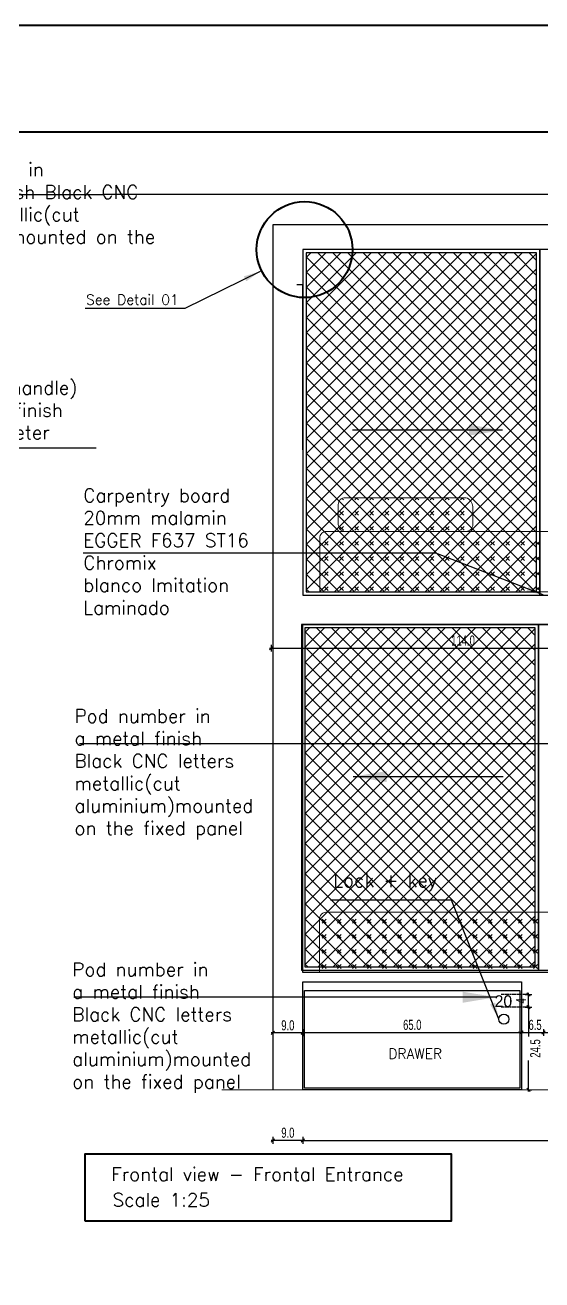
# Model space of a CAD drawing. Header units: millimetres. Extents: x 6676 to 14342, y 3639 to 5293.
# Drawn here: x 8233.2 to 8386.9, y 4909.9 to 5282.7 of the extents above; entities that cross this region are included whole.
import ezdxf

# ---------------------------------------------------------------- set-up
doc = ezdxf.new("R2010")
doc.units = ezdxf.units.MM
doc.linetypes.add('949-502A- XREF$0$HIDDEN', pattern=[0.375, 0.25, -0.125])
doc.linetypes.add('DASHED', pattern=[19.05, 12.7, -6.35])
doc.layers.get('DEFPOINTS').update_dxf_attribs({"color": 254})
doc.layers.add('1 - bed panels', color=170, linetype='Continuous', lineweight=9)
doc.layers.add('1 - plaster', color=1, linetype='Continuous', lineweight=9)
for name, color, linetype in [('A-Ceiling Color Navy', 156, 'DASHED'), ('A-dim-work', 8, 'Continuous'), ('A-VIEW-20', 1, 'Continuous')]:
    doc.layers.add(name, color=color, linetype=linetype)
doc.styles.add('ENGLISH', font='romans.shx', dxfattribs={"height": 2})
doc.styles.add('hebtovna', font='hebtovna', dxfattribs={"width": 0.7})
doc.styles.add('Recoleta bold', font='')
doc.styles.get("Standard").update_dxf_attribs({"font": 'arial.ttf'})
doc.styles.get('Recoleta bold').set_extended_font_data('Recoleta Alt Bold', bold=True)
doc.dimstyles.new('Copy of gl-D10', dxfattribs={"dimtxt": 2, "dimasz": 1, "dimexe": 1, "dimexo": 1, "dimgap": 1, "dimtad": 0, "dimdec": 1, "dimzin": 0, "dimdsep": 46, "dimtxsty": 'hebtovna', "dimblk": 'OBLIQUE', "dimblk1": 'OBLIQUE', "dimblk2": 'OBLIQUE', "dimcen": 0, "dimdle": 0.5, "dimclrd": 256, "dimclre": 256, "dimclrt": 256, "dimadec": 0, "dimazin": 0, "dimtfac": 0.05, "dimtdec": 1, "dimtix": 1, "dimtmove": 2, "dimatfit": 0, "dimfxl": 1, "dimfxlon": 1, "dimtvp": 0.75, "dimtolj": 1, "dimtzin": 0, "dimarcsym": 0})
doc.dimstyles.new('D-50', dxfattribs={"dimtxt": 11, "dimasz": 0.5, "dimexe": 0.2, "dimexo": 0, "dimgap": 0.8, "dimtad": 0, "dimdec": 0, "dimdsep": 46, "dimtxsty": 'Standard', "dimblk": 'ar11', "dimcen": 20, "dimdle": 0.1, "dimse1": 1, "dimse2": 1, "dimclrt": 2, "dimadec": 0, "dimazin": 0, "dimtfac": 1, "dimtdec": 0, "dimtix": 1, "dimtmove": 2, "dimatfit": 3, "dimfxl": 1, "dimtvp": 1, "dimtolj": 1, "dimlwd": -1, "dimlwe": -1, "dimarcsym": 0})

# ---------------------------------------------------------------- blocks, each defined once
blk = doc.blocks.new('ndhd')
at = {"layer": '1 - bed panels', "true_color": 0xc2c2c2}
h = blk.add_hatch(dxfattribs=at)
h.set_pattern_fill('CROSS', color=9, scale=0.5, angle=135)
h.set_pattern_definition([(135, (-154.6855, -22.06), (-4.490128, 4e-16), [1.5875, -4.7625]), (225, (-154.6855, -20.9375), (-4e-16, -4.490128), [1.5875, -4.7625])])
edge = h.paths.add_edge_path()
edge.add_line((271.25, 1403.97), (271.25, 1419.96))
edge.add_arc((269.25, 1419.96), 2, 0, 90)
edge.add_line((269.25, 1421.96), (73.66, 1421.96))
edge.add_arc((73.45, 1419.76), 2.21, 84.6061, 185.9412)
edge.add_line((71.25, 1419.53), (71.25, 1403.97))
edge.add_line((71.25, 1403.97), (271.25, 1403.97))
edge = h.paths.add_edge_path()
edge.add_line((227.75, 1431.96), (263.75, 1431.96))
edge.add_arc((263.75, 1429.96), 2, 0, 90, ccw=False)
edge.add_line((265.75, 1429.96), (265.75, 1423.96))
edge.add_arc((263.75, 1423.96), 2, -90, 0, ccw=False)
edge.add_line((263.75, 1421.96), (227.75, 1421.96))
edge.add_arc((227.75, 1423.96), 2, 180, 270, ccw=False)
edge.add_line((225.75, 1423.96), (225.76, 1429.32))
edge.add_arc((228.76, 1429.13), 3, 109.5912, 176.4134, ccw=False)
at = {"layer": '1 - bed panels', "color": 9, "true_color": 0xc2c2c2}
for points in [[(227.75, 1431.96), (263.75, 1431.96, -0.414214), (265.75, 1429.96), (265.75, 1423.96, -0.414214), (263.75, 1421.96), (227.75, 1421.96, -0.414214), (225.75, 1423.96), (225.76, 1429.32, -0.30012)], [(271.25, 1403.97), (271.25, 1419.96, 0.414214), (269.25, 1421.96), (73.66, 1421.96, 0.473419), (71.25, 1419.53), (71.25, 1403.97)]]:
    blk.add_lwpolyline(points, format="xyb", close=True, dxfattribs=at)
blk = doc.blocks.new('ar11')
for p, q in [((0, 14.887), (0, -14.887)), ((-4.243, -4.243), (4.243, 4.243)), ((-12.405, 0), (12.405, 0))]:
    blk.add_line(p, q)
blk = doc.blocks.new('_Oblique')
at = {"color": 0, "linetype": 'ByBlock', "lineweight": -2}
blk.add_line((-0.5, -0.5), (0.5, 0.5), dxfattribs=at)
blk = doc.blocks.new('*D216')
at = {"layer": 'A-dim-work', "color": 6, "lineweight": -2, "transparency": 16777216}
for p, q in [((8316.33, 4951.31), (8306.33, 4951.31)), ((8306.83, 4952.31), (8306.83, 4950.31)), ((8315.83, 4952.31), (8315.83, 4950.31))]:
    blk.add_line(p, q, dxfattribs=at)
at = {"layer": 'DEFPOINTS', "color": 0, "transparency": 16777216}
for p in [(8306.83, 5004.73), (8315.83, 5004.73), (8306.83, 4951.31)]:
    blk.add_point(p, dxfattribs=at)
at = {"layer": 'A-dim-work', "color": 6, "lineweight": -2, "transparency": 16777216, "rotation": 180}
blk.add_blockref('_Oblique', (8306.83, 4951.31), dxfattribs=at)
at = {"layer": 'A-dim-work', "color": 6, "lineweight": -2, "transparency": 16777216}
blk.add_blockref('_Oblique', (8315.83, 4951.31), dxfattribs=at)
at = {"layer": 'A-dim-work', "color": 6, "transparency": 16777216, "insert": (8311.33, 4953.56), "char_height": 3, "attachment_point": 5, "style": 'hebtovna'}
blk.add_mtext('\\A1;9.0', dxfattribs=at)
blk = doc.blocks.new('*D217')
at = {"layer": 'A-dim-work', "color": 6, "lineweight": -2, "transparency": 16777216}
for p, q in [((8315.33, 4951.31), (8527.33, 4951.31)), ((8315.83, 4952.31), (8315.83, 4950.31)), ((8526.83, 4952.31), (8526.83, 4950.31))]:
    blk.add_line(p, q, dxfattribs=at)
at = {"layer": 'DEFPOINTS', "color": 0, "transparency": 16777216}
for p in [(8315.83, 5011.6), (8526.83, 5011.6), (8526.83, 4951.31)]:
    blk.add_point(p, dxfattribs=at)
at = {"layer": 'A-dim-work', "color": 6, "lineweight": -2, "transparency": 16777216, "rotation": 180}
blk.add_blockref('_Oblique', (8315.83, 4951.31), dxfattribs=at)
at = {"layer": 'A-dim-work', "color": 6, "lineweight": -2, "transparency": 16777216}
blk.add_blockref('_Oblique', (8526.83, 4951.31), dxfattribs=at)
at = {"layer": 'A-dim-work', "color": 6, "transparency": 16777216, "insert": (8421.33, 4953.56), "char_height": 3, "attachment_point": 5, "style": 'hebtovna'}
blk.add_mtext('\\A1;211.0', dxfattribs=at)
blk = doc.blocks.new('*D218')
at = {"layer": 'A-dim-work', "color": 6, "lineweight": -2, "transparency": 16777216}
for p, q in [((8315.33, 4983.37), (8381.33, 4983.37)), ((8315.83, 4984.37), (8315.83, 4982.37)), ((8380.83, 4984.37), (8380.83, 4982.37))]:
    blk.add_line(p, q, dxfattribs=at)
at = {"layer": 'DEFPOINTS', "color": 0, "transparency": 16777216}
for p in [(8315.83, 4989.58), (8380.83, 4989.58), (8380.83, 4983.37)]:
    blk.add_point(p, dxfattribs=at)
at = {"layer": 'A-dim-work', "color": 6, "lineweight": -2, "transparency": 16777216, "rotation": 180}
blk.add_blockref('_Oblique', (8315.83, 4983.37), dxfattribs=at)
at = {"layer": 'A-dim-work', "color": 6, "lineweight": -2, "transparency": 16777216}
blk.add_blockref('_Oblique', (8380.83, 4983.37), dxfattribs=at)
at = {"layer": 'A-dim-work', "color": 6, "transparency": 16777216, "insert": (8348.33, 4985.62), "char_height": 3, "attachment_point": 5, "style": 'hebtovna'}
blk.add_mtext('\\A1;65.0', dxfattribs=at)
blk = doc.blocks.new('*D212')
at = {"layer": 'A-dim-work', "color": 6, "lineweight": -2, "transparency": 16777216}
for p, q in [((8380.83, 4983.37), (8379.83, 4983.37)), ((8380.83, 4984.37), (8380.83, 4982.37)), ((8380.83, 4983.37), (8387.33, 4983.37)), ((8387.33, 4984.37), (8387.33, 4982.37)), ((8387.33, 4983.37), (8388.33, 4983.37))]:
    blk.add_line(p, q, dxfattribs=at)
at = {"layer": 'DEFPOINTS', "color": 0, "transparency": 16777216}
for p in [(8380.83, 4989.58), (8387.33, 4989.58), (8387.33, 4983.37)]:
    blk.add_point(p, dxfattribs=at)
at = {"layer": 'A-dim-work', "color": 6, "lineweight": -2, "transparency": 16777216}
blk.add_blockref('_Oblique', (8380.83, 4983.37), dxfattribs=at)
at = {"layer": 'A-dim-work', "color": 6, "lineweight": -2, "transparency": 16777216, "rotation": 180}
blk.add_blockref('_Oblique', (8387.33, 4983.37), dxfattribs=at)
at = {"layer": 'A-dim-work', "color": 6, "transparency": 16777216, "insert": (8384.84, 4985.6), "char_height": 3, "attachment_point": 5, "style": 'hebtovna'}
blk.add_mtext('\\A1;6.5', dxfattribs=at)
blk = doc.blocks.new('*D213')
at = {"layer": 'A-dim-work', "color": 6, "lineweight": -2, "transparency": 16777216}
for p, q in [((8386.83, 4983.37), (8452.83, 4983.37)), ((8387.33, 4984.37), (8387.33, 4982.37)), ((8452.33, 4984.37), (8452.33, 4982.37))]:
    blk.add_line(p, q, dxfattribs=at)
at = {"layer": 'DEFPOINTS', "color": 0, "transparency": 16777216}
for p in [(8387.33, 4989.58), (8452.33, 4989.58), (8452.33, 4983.37)]:
    blk.add_point(p, dxfattribs=at)
at = {"layer": 'A-dim-work', "color": 6, "lineweight": -2, "transparency": 16777216, "rotation": 180}
blk.add_blockref('_Oblique', (8387.33, 4983.37), dxfattribs=at)
at = {"layer": 'A-dim-work', "color": 6, "lineweight": -2, "transparency": 16777216}
blk.add_blockref('_Oblique', (8452.33, 4983.37), dxfattribs=at)
at = {"layer": 'A-dim-work', "color": 6, "transparency": 16777216, "insert": (8419.83, 4985.62), "char_height": 3, "attachment_point": 5, "style": 'hebtovna'}
blk.add_mtext('\\A1;65.0', dxfattribs=at)
blk = doc.blocks.new('*D219')
at = {"layer": 'A-dim-work', "color": 6, "lineweight": -2, "transparency": 16777216}
for p, q in [((8316.33, 4983.22), (8306.33, 4983.22)), ((8306.83, 4984.22), (8306.83, 4982.22)), ((8315.83, 4984.22), (8315.83, 4982.22))]:
    blk.add_line(p, q, dxfattribs=at)
at = {"layer": 'DEFPOINTS', "color": 0, "transparency": 16777216}
for p in [(8306.83, 4985.39), (8315.83, 4985.53), (8306.83, 4983.22)]:
    blk.add_point(p, dxfattribs=at)
at = {"layer": 'A-dim-work', "color": 6, "lineweight": -2, "transparency": 16777216, "rotation": 180}
blk.add_blockref('_Oblique', (8306.83, 4983.22), dxfattribs=at)
at = {"layer": 'A-dim-work', "color": 6, "lineweight": -2, "transparency": 16777216}
blk.add_blockref('_Oblique', (8315.83, 4983.22), dxfattribs=at)
at = {"layer": 'A-dim-work', "color": 6, "transparency": 16777216, "insert": (8311.33, 4985.47), "char_height": 3, "attachment_point": 5, "style": 'hebtovna'}
blk.add_mtext('\\A1;9.0', dxfattribs=at)
blk = doc.blocks.new('*D242')
at = {"layer": 'A-dim-work', "color": 6, "lineweight": -2, "transparency": 16777216}
for p, q in [((8305.91, 5097.55), (8420.93, 5097.55)), ((8306.41, 5098.55), (8306.41, 5096.55)), ((8420.43, 5098.55), (8420.43, 5096.55))]:
    blk.add_line(p, q, dxfattribs=at)
at = {"layer": 'DEFPOINTS', "color": 0, "transparency": 16777216}
for p in [(8420.43, 5107.56), (8306.41, 5101.97), (8420.43, 5097.55)]:
    blk.add_point(p, dxfattribs=at)
at = {"layer": 'A-dim-work', "color": 6, "lineweight": -2, "transparency": 16777216, "rotation": 180}
blk.add_blockref('_Oblique', (8306.41, 5097.55), dxfattribs=at)
at = {"layer": 'A-dim-work', "color": 6, "lineweight": -2, "transparency": 16777216}
blk.add_blockref('_Oblique', (8420.43, 5097.55), dxfattribs=at)
at = {"layer": 'A-dim-work', "color": 6, "transparency": 16777216, "insert": (8363.42, 5099.8), "char_height": 3, "attachment_point": 5, "style": 'hebtovna'}
blk.add_mtext('\\A1;114.0', dxfattribs=at)
blk = doc.blocks.new('*D311')
at = {"layer": 'A-dim-work', "color": 6, "lineweight": -2, "transparency": 16777216}
for p, q in [((8381.91, 4994.67), (8383.91, 4994.67)), ((8382.91, 4990.35), (8382.91, 4995.17)), ((8381.91, 4990.85), (8383.91, 4990.85))]:
    blk.add_line(p, q, dxfattribs=at)
at = {"layer": 'DEFPOINTS', "color": 0, "transparency": 16777216}
for p in [(8375.59, 4994.67), (8382.91, 4994.67), (8375.55, 4990.85)]:
    blk.add_point(p, dxfattribs=at)
at = {"layer": 'A-dim-work', "color": 6, "lineweight": -2, "transparency": 16777216}
for p, rotation in [((8382.91, 4994.67), 90), ((8382.91, 4990.85), 270)]:
    blk.add_blockref('_Oblique', p, dxfattribs=dict(at, rotation=rotation))
at = {"layer": 'A-dim-work', "color": 6, "transparency": 16777216, "insert": (8380.66, 4992.76), "char_height": 3, "attachment_point": 5, "rotation": 90, "style": 'hebtovna'}
blk.add_mtext('\\A1;4', dxfattribs=at)
blk = doc.blocks.new('*D312')
at = {"layer": 'A-dim-work', "color": 6, "lineweight": -2, "transparency": 16777216}
for p, q in [((8382.91, 4991.35), (8382.91, 4982.15)), ((8382.91, 4990.85), (8383.91, 4990.85)), ((8382.91, 4965.86), (8382.91, 4975.06)), ((8382.91, 4966.36), (8383.91, 4966.36))]:
    blk.add_line(p, q, dxfattribs=at)
at = {"layer": 'DEFPOINTS', "color": 0, "transparency": 16777216}
for p in [(8382.91, 4990.85), (8382.91, 4966.36), (8382.91, 4966.36)]:
    blk.add_point(p, dxfattribs=at)
at = {"layer": 'A-dim-work', "color": 6, "lineweight": -2, "transparency": 16777216}
for p, rotation in [((8382.91, 4990.85), 90), ((8382.91, 4966.36), 270)]:
    blk.add_blockref('_Oblique', p, dxfattribs=dict(at, rotation=rotation))
at = {"layer": 'A-dim-work', "color": 6, "transparency": 16777216, "insert": (8384.91, 4978.61), "char_height": 3, "attachment_point": 5, "rotation": 90, "style": 'hebtovna'}
blk.add_mtext('\\A1;24.5', dxfattribs=at)

msp = doc.modelspace()

# ---------------------------------------------------------------- hatches: boundary and pattern name
at = {"layer": 'A-Ceiling Color Navy', "ltscale": 0.01}
h = msp.add_hatch(dxfattribs=at)
h.set_pattern_fill('ANSI37', color=251)
h.set_pattern_definition([(45, (191186.38, 118140.47), (-2.24506403, 2.24506403), []), (135, (191186.38, 118140.47), (-2.24506403, -2.24506403), [])])
h.paths.add_polyline_path([(8316.826, 5114.263), (8385.299, 5114.263), (8385.299, 5214.958), (8316.826, 5214.958)])
h = msp.add_hatch(dxfattribs=at)
h.set_pattern_fill('ANSI37', color=251)
h.set_pattern_definition([(45, (191185.962, 118029.0746), (-2.24506403, 2.24506403), []), (135, (191185.962, 118029.0746), (-2.24506403, -2.24506403), [])])
h.paths.add_polyline_path([(8316.408, 5002.868), (8384.881, 5002.868), (8384.881, 5103.563), (8316.408, 5103.563)])

# ---------------------------------------------------------------- linework, layer by layer
at = {"layer": '1 - plaster'}
for points in [[(8291.687, 4966.361), (8549.762, 4966.361)], [(8298.2, 4966.361), (8574.008, 4966.361)]]:
    msp.add_lwpolyline(points, dxfattribs=at)
at = {"layer": 'A-dim-work', "color": 6, "lineweight": 40, "ltscale": 20}
msp.add_line((7865.121, 5251.002), (8815.121, 5251.002), dxfattribs=at)
at = {"layer": 'A-dim-work', "linetype": '949-502A- XREF$0$HIDDEN'}
for p, q in [((8382.909, 4994.666), (8374.69, 4994.666)), ((8382.909, 4990.849), (8374.69, 4990.849))]:
    msp.add_line(p, q, dxfattribs=at)
at = {"layer": 'A-dim-work', "color": 6, "lineweight": 40, "ltscale": 20}
for points in [[(7865.121, 4570.166), (7865.121, 5282.666), (8815.121, 5282.666), (8815.121, 4570.166)], [(8250.991, 4927.421), (8360.005, 4927.421), (8360.005, 4947.225), (8250.991, 4947.225)]]:
    msp.add_lwpolyline(points, close=True, dxfattribs=at)
at = {"layer": 'A-dim-work'}
msp.add_lwpolyline([(8315.826, 5113.263), (8385.826, 5113.263)], dxfattribs=at)
at = {"layer": 'A-dim-work', "color": 6, "lineweight": 40, "ltscale": 20}
msp.add_circle((8316.299, 5215.958), 14.251, dxfattribs=at)
at = {"layer": 'A-VIEW-20'}
for p, q in [((8535.826, 5223.361), (8306.826, 5223.361)), ((8306.826, 5223.361), (8306.826, 4966.361)), ((8315.826, 5205.463), (8314.026, 5205.463)), ((8315.826, 5156.463), (8315.826, 5205.463))]:
    msp.add_line(p, q, dxfattribs=at)
for points in [[(8315.826, 5113.263), (8526.826, 5113.263), (8526.826, 5215.961), (8315.826, 5215.961)], [(8315.826, 5113.263), (8386.299, 5113.263), (8386.299, 5215.958), (8315.826, 5215.958)], [(8386.299, 5113.263), (8456.772, 5113.263), (8456.772, 5215.958), (8386.299, 5215.958)], [(8316.826, 5114.263), (8385.299, 5114.263), (8385.299, 5214.958), (8316.826, 5214.958)], [(8315.408, 5001.868), (8385.881, 5001.868), (8385.881, 5104.563), (8315.408, 5104.563)], [(8526.826, 5001.165), (8315.826, 5001.165), (8315.826, 5104.563), (8526.826, 5104.563)], [(8385.881, 5001.868), (8456.353, 5001.868), (8456.353, 5104.563), (8385.881, 5104.563)], [(8316.408, 5002.868), (8384.881, 5002.868), (8384.881, 5103.563), (8316.408, 5103.563)], [(8315.826, 4998.365), (8380.826, 4998.365), (8380.826, 4966.361), (8315.826, 4966.361)], [(8316.326, 4995.865), (8380.326, 4995.865), (8380.326, 4966.861), (8316.326, 4966.861)]]:
    msp.add_lwpolyline(points, close=True, dxfattribs=at)
msp.add_circle((8375.583, 4987.328), 1.5, dxfattribs=at)

# ---------------------------------------------------------------- block references
at = {"xscale": -1}
msp.add_blockref('ndhd', (8592.078, 3710.296), dxfattribs=at)
msp.add_blockref('ndhd', (8249.445, 3597.198))

# ---------------------------------------------------------------- texts
at = {"layer": 'A-dim-work', "color": 6, "lineweight": 40, "ltscale": 20, "style": 'ENGLISH'}
for s, width, gutter_width, heights, insert, char_height, attachment_point in [('Pod number in \\Pa metal finish Black CNC letters metallic(cut aluminium)mounted on the fixed panel', 82.1164, 0, [0], (8198.311, 5209.742), 4, 7), ('See Detail 01', 35.56143, 1, [25.96], (8278.862, 5199.593), 3, 9), ('\\pxql;Metal rod (handle)\\Pblack matt finish \\P1.5"in diameter', 55.23881, 1, [28.076], (8198.32, 5159.609), 4, 7), ('Carpentry board 20mm malamin EGGER{\\Fromans|c204; }F637 ST16{\\Fromans|c204; }Chromix blanco\\~Imitation Laminado{\\Fromans|c204; }', 66.47167, 1, [39.7], (8250.499, 5107.593), 4, 7), ('Pod number in \\Pa metal finish Black CNC letters metallic(cut aluminium)mounted on the fixed panel', 57.47982, 0, [0], (8247.913, 5040.721), 4, 7), ('\\pxql;Lock + key', 55.23881, 1, [24.84], (8380.073, 5025.241), 4, 9), ('Pod number in \\Pa metal finish Black CNC letters metallic(cut aluminium)mounted on the fixed panel', 57.47982, 0, [0], (8247.243, 4965.415), 4, 7), ('DRAWER', 17.42461, 300.452, [0], (8341.24, 4975.563), 3, 7), ('Frontal view - Frontal Entrance', 106.05378, 1, [0], (8258.846, 4943.238), 4, 1), ('Scale 1:25', 90.61171, 1, [0], (8259.203, 4935.633), 4, 1)]:
    msp.add_mtext_dynamic_manual_height_columns(s, width=width, gutter_width=gutter_width, heights=heights, dxfattribs=dict(at, insert=insert, char_height=char_height, attachment_point=attachment_point))
at = {"layer": 'A-VIEW-20', "insert": (8372.824, 4994.412), "char_height": 3.5, "attachment_point": 1, "line_spacing_factor": 0.771429, "style": 'Recoleta bold'}
msp.add_mtext_dynamic_manual_height_columns('{\\fRecoleta|b0|i0|c0|p2;20}', width=6.08288, gutter_width=50.625, heights=[0], dxfattribs=at)

# ---------------------------------------------------------------- dimensions: what is measured, and where the dimension line sits
at = {"layer": 'A-dim-work'}
for base, p1, p2, picture, middle in [((8420.427, 5097.548), (8306.408, 5101.966), (8420.427, 5107.563), '*D242', (8363.417, 5099.798)), ((8526.826, 4951.311), (8315.826, 5011.605), (8526.826, 5011.605), '*D217', (8421.326, 4953.561)), ((8306.826, 4951.311), (8315.826, 5004.73), (8306.826, 5004.73), '*D216', (8311.326, 4953.561)), ((8380.826, 4983.37), (8315.826, 4989.575), (8380.826, 4989.575), '*D218', (8348.326, 4985.62)), ((8452.326, 4983.37), (8387.326, 4989.575), (8452.326, 4989.575), '*D213', (8419.826, 4985.62)), ((8306.826, 4983.222), (8315.826, 4985.535), (8306.826, 4985.387), '*D219', (8311.326, 4985.472))]:
    dim = msp.add_linear_dim(base=base, p1=p1, p2=p2, dimstyle='Copy of gl-D10', override={"dimtxt": 3, "dimclrd": 6, "dimclre": 6, "dimclrt": 6}, dxfattribs=at)
    dim.commit()
    dim.dimension.update_dxf_attribs({"geometry": picture, "text_midpoint": middle})
dim = msp.add_linear_dim(base=(8382.909, 4994.666), p1=(8375.549, 4990.849), p2=(8375.586, 4994.666), angle=90, text='4', dimstyle='Copy of gl-D10', override={"dimtxt": 3, "dimclrd": 6, "dimclre": 6, "dimclrt": 6}, dxfattribs=at)
dim.commit()
dim.dimension.update_dxf_attribs({"geometry": '*D311', "text_midpoint": (8380.659, 4992.758)})
dim = msp.add_linear_dim(base=(8387.326, 4983.37), p1=(8380.826, 4989.575), p2=(8387.326, 4989.575), dimstyle='Copy of gl-D10', override={"dimtxt": 3, "dimclrd": 6, "dimclre": 6, "dimclrt": 6}, dxfattribs=at)
dim.commit()
dim.dimension.update_dxf_attribs({"geometry": '*D212', "text_midpoint": (8384.844, 4985.6), "dimtype": 160})
dim = msp.add_linear_dim(base=(8382.909, 4966.361), p1=(8382.909, 4990.849), p2=(8382.909, 4966.361), angle=90, dimstyle='Copy of gl-D10', override={"dimtxt": 3, "dimclrd": 6, "dimclre": 6, "dimclrt": 6}, dxfattribs=at)
dim.commit()
dim.dimension.update_dxf_attribs({"geometry": '*D312', "text_midpoint": (8384.91, 4978.605), "dimtype": 160})

# ---------------------------------------------------------------- leaders
at = {"layer": 'A-dim-work', "color": 6, "lineweight": 40, "ltscale": 20}
for points, override in [([(8151.526, 5221.78), (8176.756, 5232.338), (8256.644, 5232.338)], {"dimasz": 5, "dimfxl": 1.25, "dimfxlon": 1}), ([(8486.108, 5221.899), (8460.878, 5232.338), (8256.644, 5232.338)], {"dimasz": 5, "dimfxl": 1.25, "dimfxlon": 1}), ([(8303.096, 5209.5), (8280.723, 5198.448), (8251.095, 5198.448)], {"dimasz": 5, "dimfxl": 1.25, "dimfxlon": 1}), ([(8375.146, 5162.313), (8347.425, 5162.313), (8330.519, 5162.313)], {"dimasz": 10, "dimfxl": 1.25, "dimfxlon": 1}), ([(8174.427, 5158.049), (8213.066, 5157.033), (8254.341, 5157.033)], {"dimasz": 5, "dimfxl": 1.25, "dimfxlon": 1}), ([(8387.224, 5113.36), (8355.347, 5125.759), (8250.499, 5125.759)], {"dimasz": 5, "dimfxl": 1.25, "dimfxlon": 1}), ([(8509.899, 5092.829), (8458.94, 5069.106), (8249.341, 5069.106)], {"dimasz": 10, "dimfxl": 1.25, "dimfxlon": 1}), ([(8330.746, 5059.4), (8358.468, 5059.4), (8375.373, 5059.4)], {"dimasz": 10, "dimfxl": 1.25, "dimfxlon": 1}), ([(8374.083, 4987.328), (8360.016, 5022.666), (8324.052, 5022.666)], {"dimasz": 5, "dimfxl": 1.25, "dimfxlon": 1}), ([(8373.322, 4993.842), (8283.31, 4993.842), (8247.684, 4993.842)], {"dimasz": 10, "dimfxl": 1.25, "dimfxlon": 1})]:
    msp.add_leader(points, dimstyle='D-50', override=override, dxfattribs=at)

doc.saveas('drawing.dxf')
